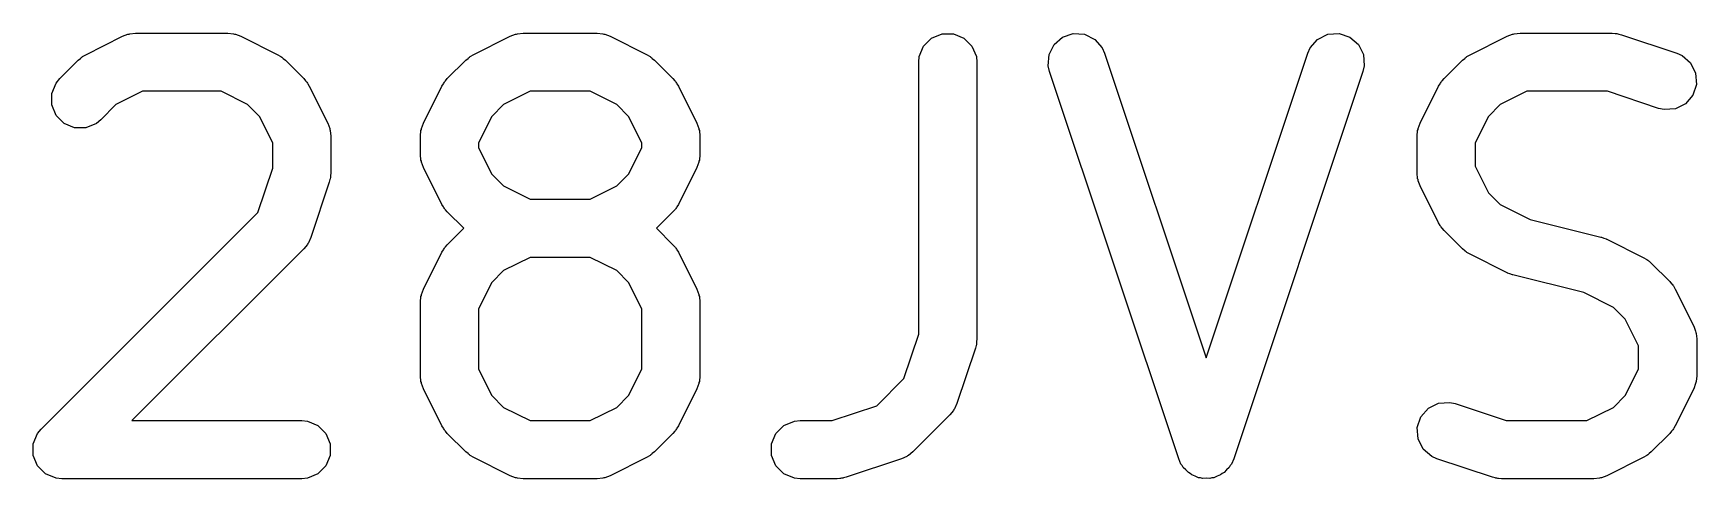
# Model space of a CAD drawing. Extents: x 0.58 to 7.69, y -5.21 to -0.56.
# Drawn here: x 4.0297 to 4.1987, y -2.2256 to -2.1803 of the extents above; entities that cross this region are included whole.
import ezdxf

# ---------------------------------------------------------------- set-up
doc = ezdxf.new("R2010")
doc.units = 0
doc.header["$MEASUREMENT"] = 0
doc.layers.add('BLACK', color=7, linetype='CONTINUOUS')

msp = doc.modelspace()

# ---------------------------------------------------------------- linework, layer by layer
at = {"layer": 'BLACK', "linetype": 'CONTINUOUS'}
for p, q in [((4.03505, -2.18249), (4.0388, -2.18062)), ((4.0388, -2.18062), (4.03934, -2.18041)), ((4.03934, -2.18041), (4.03945, -2.18041)), ((4.03945, -2.18041), (4.03954, -2.18036)), ((4.03954, -2.18036), (4.04012, -2.18031)), ((4.04012, -2.18031), (4.04949, -2.18031)), ((4.04949, -2.18031), (4.05007, -2.18036)), ((4.05007, -2.18036), (4.05017, -2.18041)), ((4.05017, -2.18041), (4.05027, -2.18041)), ((4.05027, -2.18041), (4.05081, -2.18062)), ((4.05081, -2.18062), (4.05456, -2.18249)), ((4.07442, -2.18249), (4.07817, -2.18062)), ((4.07817, -2.18062), (4.07871, -2.18041)), ((4.07871, -2.18041), (4.07882, -2.18041)), ((4.07882, -2.18041), (4.07891, -2.18036)), ((4.07891, -2.18036), (4.07949, -2.18031)), ((4.07949, -2.18031), (4.08699, -2.18031)), ((4.08699, -2.18031), (4.08757, -2.18036)), ((4.08757, -2.18036), (4.08766, -2.18041)), ((4.08766, -2.18041), (4.08777, -2.18041)), ((4.08777, -2.18041), (4.08831, -2.18062)), ((4.08831, -2.18062), (4.09206, -2.18249)), ((4.12015, -2.18162), (4.12097, -2.18081)), ((4.12097, -2.18081), (4.12203, -2.18036)), ((4.12203, -2.18036), (4.12319, -2.18036)), ((4.12319, -2.18036), (4.12425, -2.18081)), ((4.12425, -2.18081), (4.12506, -2.18162)), ((4.1334, -2.18145), (4.13427, -2.1807)), ((4.13427, -2.1807), (4.13536, -2.18033)), ((4.13536, -2.18033), (4.13651, -2.18041)), ((4.13651, -2.18041), (4.13754, -2.18093)), ((4.13754, -2.18093), (4.1383, -2.1818)), ((4.15941, -2.1818), (4.16017, -2.18093)), ((4.16017, -2.18093), (4.1612, -2.18041)), ((4.1612, -2.18041), (4.16235, -2.18033)), ((4.16235, -2.18033), (4.16344, -2.1807)), ((4.16344, -2.1807), (4.16431, -2.18145)), ((4.17566, -2.18249), (4.17941, -2.18062)), ((4.17941, -2.18062), (4.17995, -2.18041)), ((4.17995, -2.18041), (4.18005, -2.18041)), ((4.18005, -2.18041), (4.18015, -2.18036)), ((4.18015, -2.18036), (4.18073, -2.18031)), ((4.18073, -2.18031), (4.1901, -2.18031)), ((4.1901, -2.18031), (4.19039, -2.18034)), ((4.19039, -2.18034), (4.19047, -2.18033)), ((4.19047, -2.18033), (4.19057, -2.18035)), ((4.19057, -2.18035), (4.19068, -2.18036)), ((4.19068, -2.18036), (4.19075, -2.18039)), ((4.19075, -2.18039), (4.19103, -2.18046)), ((4.19103, -2.18046), (4.19666, -2.18233)), ((4.03428, -2.18305), (4.03451, -2.18286)), ((4.03451, -2.18286), (4.03456, -2.1828)), ((4.03456, -2.1828), (4.03465, -2.18275)), ((4.03465, -2.18275), (4.03473, -2.18268)), ((4.03473, -2.18268), (4.0348, -2.18265)), ((4.0348, -2.18265), (4.03505, -2.18249)), ((4.05456, -2.18249), (4.05481, -2.18265)), ((4.05481, -2.18265), (4.05488, -2.18268)), ((4.05488, -2.18268), (4.05496, -2.18275)), ((4.05496, -2.18275), (4.05505, -2.1828)), ((4.05505, -2.1828), (4.0551, -2.18286)), ((4.0551, -2.18286), (4.05533, -2.18305)), ((4.07365, -2.18305), (4.07388, -2.18286)), ((4.07388, -2.18286), (4.07393, -2.1828)), ((4.07393, -2.1828), (4.07402, -2.18275)), ((4.07402, -2.18275), (4.0741, -2.18268)), ((4.0741, -2.18268), (4.07417, -2.18265)), ((4.07417, -2.18265), (4.07442, -2.18249)), ((4.09206, -2.18249), (4.09231, -2.18265)), ((4.09231, -2.18265), (4.09238, -2.18268)), ((4.09238, -2.18268), (4.09246, -2.18275)), ((4.09246, -2.18275), (4.09255, -2.1828)), ((4.09255, -2.1828), (4.0926, -2.18286)), ((4.0926, -2.18286), (4.09283, -2.18305)), ((4.11966, -2.18326), (4.11971, -2.18268)), ((4.11971, -2.18268), (4.12015, -2.18162)), ((4.12506, -2.18162), (4.12551, -2.18268)), ((4.12551, -2.18268), (4.12556, -2.18326)), ((4.1328, -2.18363), (4.13289, -2.18248)), ((4.13289, -2.18248), (4.1334, -2.18145)), ((4.1383, -2.1818), (4.13853, -2.18233)), ((4.13853, -2.18233), (4.14886, -2.21329)), ((4.14886, -2.21329), (4.15918, -2.18233)), ((4.15918, -2.18233), (4.15941, -2.1818)), ((4.16431, -2.18145), (4.16483, -2.18248)), ((4.16483, -2.18248), (4.16491, -2.18363)), ((4.17489, -2.18305), (4.17512, -2.18286)), ((4.17512, -2.18286), (4.17517, -2.1828)), ((4.17517, -2.1828), (4.17526, -2.18275)), ((4.17526, -2.18275), (4.17534, -2.18268)), ((4.17534, -2.18268), (4.17541, -2.18265)), ((4.17541, -2.18265), (4.17566, -2.18249)), ((4.19666, -2.18233), (4.19719, -2.18257)), ((4.19719, -2.18257), (4.19806, -2.18332)), ((4.03241, -2.18492), (4.03428, -2.18305)), ((4.05533, -2.18305), (4.05721, -2.18492)), ((4.07178, -2.18492), (4.07365, -2.18305)), ((4.09283, -2.18305), (4.0947, -2.18492)), ((4.11966, -2.2109), (4.11966, -2.18326)), ((4.12556, -2.18326), (4.12556, -2.21138)), ((4.13293, -2.18419), (4.1328, -2.18363)), ((4.14606, -2.22356), (4.13293, -2.18419)), ((4.16478, -2.18419), (4.15166, -2.22356)), ((4.16491, -2.18363), (4.16478, -2.18419)), ((4.17302, -2.18492), (4.17489, -2.18305)), ((4.19806, -2.18332), (4.19857, -2.18436)), ((4.19857, -2.18436), (4.19866, -2.1855)), ((4.0316, -2.18643), (4.03204, -2.18537)), ((4.03204, -2.18537), (4.03241, -2.18492)), ((4.04082, -2.18621), (4.03812, -2.18756)), ((4.0488, -2.18621), (4.04082, -2.18621)), ((4.05149, -2.18756), (4.0488, -2.18621)), ((4.05721, -2.18492), (4.05739, -2.18515)), ((4.05739, -2.18515), (4.05745, -2.1852)), ((4.05745, -2.1852), (4.05751, -2.18529)), ((4.05751, -2.18529), (4.05757, -2.18537)), ((4.05757, -2.18537), (4.0576, -2.18544)), ((4.0576, -2.18544), (4.05776, -2.18569)), ((4.05776, -2.18569), (4.05963, -2.18944)), ((4.06935, -2.18944), (4.07122, -2.18569)), ((4.07122, -2.18569), (4.07138, -2.18544)), ((4.07138, -2.18544), (4.07141, -2.18537)), ((4.07141, -2.18537), (4.07148, -2.18529)), ((4.07148, -2.18529), (4.07153, -2.1852)), ((4.07153, -2.1852), (4.07159, -2.18515)), ((4.07159, -2.18515), (4.07178, -2.18492)), ((4.08019, -2.18621), (4.07749, -2.18756)), ((4.08629, -2.18621), (4.08019, -2.18621)), ((4.08899, -2.18756), (4.08629, -2.18621)), ((4.0947, -2.18492), (4.09489, -2.18515)), ((4.09489, -2.18515), (4.09495, -2.1852)), ((4.09495, -2.1852), (4.095, -2.18529)), ((4.095, -2.18529), (4.09507, -2.18537)), ((4.09507, -2.18537), (4.0951, -2.18544)), ((4.0951, -2.18544), (4.09525, -2.18569)), ((4.09525, -2.18569), (4.09713, -2.18944)), ((4.17059, -2.18944), (4.17246, -2.18569)), ((4.17246, -2.18569), (4.17262, -2.18544)), ((4.17262, -2.18544), (4.17265, -2.18537)), ((4.17265, -2.18537), (4.17271, -2.18529)), ((4.17271, -2.18529), (4.17277, -2.1852)), ((4.17277, -2.1852), (4.17283, -2.18515)), ((4.17283, -2.18515), (4.17302, -2.18492)), ((4.18142, -2.18621), (4.17873, -2.18756)), ((4.18962, -2.18621), (4.18142, -2.18621)), ((4.19479, -2.18794), (4.18962, -2.18621)), ((4.19866, -2.1855), (4.19829, -2.1866)), ((4.0316, -2.18759), (4.0316, -2.18643)), ((4.03204, -2.18865), (4.0316, -2.18759)), ((4.03812, -2.18756), (4.03658, -2.1891)), ((4.05269, -2.18876), (4.05149, -2.18756)), ((4.07749, -2.18756), (4.07629, -2.18876)), ((4.09019, -2.18876), (4.08899, -2.18756)), ((4.17873, -2.18756), (4.17753, -2.18876)), ((4.19536, -2.18806), (4.19479, -2.18794)), ((4.19754, -2.18747), (4.19651, -2.18798)), ((4.19829, -2.1866), (4.19754, -2.18747)), ((4.03286, -2.18947), (4.03204, -2.18865)), ((4.03392, -2.18991), (4.03286, -2.18947)), ((4.03614, -2.18947), (4.03507, -2.18991)), ((4.03658, -2.1891), (4.03614, -2.18947)), ((4.05404, -2.19146), (4.05269, -2.18876)), ((4.05963, -2.18944), (4.05984, -2.18998)), ((4.06914, -2.18998), (4.06935, -2.18944)), ((4.07629, -2.18876), (4.07494, -2.19146)), ((4.09154, -2.19146), (4.09019, -2.18876)), ((4.09713, -2.18944), (4.09734, -2.18998)), ((4.17038, -2.18998), (4.17059, -2.18944)), ((4.17753, -2.18876), (4.17618, -2.19146)), ((4.19651, -2.18798), (4.19536, -2.18806)), ((4.03507, -2.18991), (4.03392, -2.18991)), ((4.05984, -2.18998), (4.05985, -2.19009)), ((4.05985, -2.19009), (4.05989, -2.19018)), ((4.05989, -2.19018), (4.05995, -2.19076)), ((4.05995, -2.19076), (4.05995, -2.19451)), ((4.06904, -2.19076), (4.06909, -2.19018)), ((4.06904, -2.19263), (4.06904, -2.19076)), ((4.06909, -2.19018), (4.06914, -2.19009)), ((4.06914, -2.19009), (4.06914, -2.18998)), ((4.09734, -2.18998), (4.09734, -2.19009)), ((4.09734, -2.19009), (4.09738, -2.19018)), ((4.09738, -2.19018), (4.09744, -2.19076)), ((4.09744, -2.19076), (4.09744, -2.19263)), ((4.17028, -2.19076), (4.17033, -2.19018)), ((4.17028, -2.19451), (4.17028, -2.19076)), ((4.17033, -2.19018), (4.17037, -2.19009)), ((4.17037, -2.19009), (4.17038, -2.18998)), ((4.05404, -2.19403), (4.05404, -2.19146)), ((4.06909, -2.19321), (4.06904, -2.19263)), ((4.07494, -2.19146), (4.07494, -2.19194)), ((4.07494, -2.19194), (4.07629, -2.19463)), ((4.09019, -2.19463), (4.09154, -2.19194)), ((4.09154, -2.19194), (4.09154, -2.19146)), ((4.09744, -2.19263), (4.09738, -2.19321)), ((4.17618, -2.19146), (4.17618, -2.19381)), ((4.05254, -2.19854), (4.05404, -2.19403)), ((4.05995, -2.19451), (4.05992, -2.1948)), ((4.06914, -2.19331), (4.06909, -2.19321)), ((4.06914, -2.19341), (4.06914, -2.19331)), ((4.06935, -2.19395), (4.06914, -2.19341)), ((4.07122, -2.1977), (4.06935, -2.19395)), ((4.07629, -2.19463), (4.07749, -2.19583)), ((4.08899, -2.19583), (4.09019, -2.19463)), ((4.09713, -2.19395), (4.09525, -2.1977)), ((4.09734, -2.19341), (4.09713, -2.19395)), ((4.09738, -2.19321), (4.09734, -2.19331)), ((4.09734, -2.19331), (4.09734, -2.19341)), ((4.17033, -2.19509), (4.17028, -2.19451)), ((4.17618, -2.19381), (4.17753, -2.19651)), ((4.05979, -2.19544), (4.05792, -2.20107)), ((4.05986, -2.19516), (4.05979, -2.19544)), ((4.05989, -2.19509), (4.05986, -2.19516)), ((4.0599, -2.19498), (4.05989, -2.19509)), ((4.05992, -2.19488), (4.0599, -2.19498)), ((4.05992, -2.1948), (4.05992, -2.19488)), ((4.07749, -2.19583), (4.08019, -2.19718)), ((4.08629, -2.19718), (4.08899, -2.19583)), ((4.17037, -2.19518), (4.17033, -2.19509)), ((4.17038, -2.19529), (4.17037, -2.19518)), ((4.17059, -2.19583), (4.17038, -2.19529)), ((4.17246, -2.19958), (4.17059, -2.19583)), ((4.07138, -2.19795), (4.07122, -2.1977)), ((4.07141, -2.19802), (4.07138, -2.19795)), ((4.07148, -2.19811), (4.07141, -2.19802)), ((4.08019, -2.19718), (4.08629, -2.19718)), ((4.09507, -2.19802), (4.095, -2.19811)), ((4.0951, -2.19795), (4.09507, -2.19802)), ((4.09525, -2.1977), (4.0951, -2.19795)), ((4.17753, -2.19651), (4.17873, -2.19771)), ((4.17873, -2.19771), (4.18176, -2.19922)), ((4.03053, -2.22054), (4.05254, -2.19854)), ((4.07153, -2.19819), (4.07148, -2.19811)), ((4.07159, -2.19825), (4.07153, -2.19819)), ((4.07178, -2.19847), (4.07159, -2.19825)), ((4.07344, -2.20013), (4.07178, -2.19847)), ((4.0947, -2.19847), (4.09304, -2.20013)), ((4.09489, -2.19825), (4.0947, -2.19847)), ((4.09495, -2.19819), (4.09489, -2.19825)), ((4.095, -2.19811), (4.09495, -2.19819)), ((4.17262, -2.19983), (4.17246, -2.19958)), ((4.18176, -2.19922), (4.18894, -2.20102)), ((4.05792, -2.20107), (4.05768, -2.2016)), ((4.07178, -2.2018), (4.07344, -2.20013)), ((4.09304, -2.20013), (4.0947, -2.2018)), ((4.17265, -2.1999), (4.17262, -2.19983)), ((4.17271, -2.19998), (4.17265, -2.1999)), ((4.17277, -2.20007), (4.17271, -2.19998)), ((4.17283, -2.20012), (4.17277, -2.20007)), ((4.17302, -2.20035), (4.17283, -2.20012)), ((4.17489, -2.20222), (4.17302, -2.20035)), ((4.18894, -2.20102), (4.18899, -2.20103)), ((4.18899, -2.20103), (4.18901, -2.20104)), ((4.18901, -2.20104), (4.18925, -2.20113)), ((4.18925, -2.20113), (4.18949, -2.20121)), ((4.18949, -2.20121), (4.1895, -2.20123)), ((4.1895, -2.20123), (4.18955, -2.20124)), ((4.18955, -2.20124), (4.1933, -2.20312)), ((4.05721, -2.20222), (4.03975, -2.21968)), ((4.05757, -2.20177), (4.05721, -2.20222)), ((4.05761, -2.20168), (4.05757, -2.20177)), ((4.05768, -2.2016), (4.05761, -2.20168)), ((4.06935, -2.20631), (4.07122, -2.20256)), ((4.07122, -2.20256), (4.07138, -2.20231)), ((4.07138, -2.20231), (4.07141, -2.20224)), ((4.07141, -2.20224), (4.07148, -2.20216)), ((4.07148, -2.20216), (4.07153, -2.20207)), ((4.07153, -2.20207), (4.07159, -2.20202)), ((4.07159, -2.20202), (4.07178, -2.2018)), ((4.08019, -2.20309), (4.07749, -2.20443)), ((4.08629, -2.20309), (4.08019, -2.20309)), ((4.08899, -2.20443), (4.08629, -2.20309)), ((4.0947, -2.2018), (4.09489, -2.20202)), ((4.09489, -2.20202), (4.09495, -2.20207)), ((4.09495, -2.20207), (4.095, -2.20216)), ((4.095, -2.20216), (4.09507, -2.20224)), ((4.09507, -2.20224), (4.0951, -2.20231)), ((4.0951, -2.20231), (4.09525, -2.20256)), ((4.09525, -2.20256), (4.09713, -2.20631)), ((4.17512, -2.20241), (4.17489, -2.20222)), ((4.17517, -2.20247), (4.17512, -2.20241)), ((4.17526, -2.20252), (4.17517, -2.20247)), ((4.17534, -2.20259), (4.17526, -2.20252)), ((4.17541, -2.20262), (4.17534, -2.20259)), ((4.17566, -2.20277), (4.17541, -2.20262)), ((4.17941, -2.20465), (4.17566, -2.20277)), ((4.1933, -2.20312), (4.19354, -2.20327)), ((4.07749, -2.20443), (4.07629, -2.20563)), ((4.09019, -2.20563), (4.08899, -2.20443)), ((4.17945, -2.20467), (4.17941, -2.20465)), ((4.17947, -2.20468), (4.17945, -2.20467)), ((4.17971, -2.20476), (4.17947, -2.20468)), ((4.17995, -2.20486), (4.17971, -2.20476)), ((4.19354, -2.20327), (4.19362, -2.2033)), ((4.19362, -2.2033), (4.1937, -2.20337)), ((4.1937, -2.20337), (4.19379, -2.20343)), ((4.19379, -2.20343), (4.19384, -2.20348)), ((4.19384, -2.20348), (4.19406, -2.20367)), ((4.19406, -2.20367), (4.19594, -2.20554)), ((4.06914, -2.20685), (4.06935, -2.20631)), ((4.07629, -2.20563), (4.07494, -2.20833)), ((4.09154, -2.20833), (4.09019, -2.20563)), ((4.09713, -2.20631), (4.09734, -2.20685)), ((4.17997, -2.20486), (4.17995, -2.20486)), ((4.18001, -2.20487), (4.17997, -2.20486)), ((4.1872, -2.20667), (4.18001, -2.20487)), ((4.19594, -2.20554), (4.19612, -2.20577)), ((4.19612, -2.20577), (4.19618, -2.20582)), ((4.19618, -2.20582), (4.19624, -2.20591)), ((4.19624, -2.20591), (4.19631, -2.20599)), ((4.19631, -2.20599), (4.19634, -2.20606)), ((4.19634, -2.20606), (4.19649, -2.20631)), ((4.19649, -2.20631), (4.19837, -2.21006)), ((4.06904, -2.20763), (4.06909, -2.20706)), ((4.06904, -2.21513), (4.06904, -2.20763)), ((4.06909, -2.20706), (4.06914, -2.20696)), ((4.06914, -2.20696), (4.06914, -2.20685)), ((4.09734, -2.20685), (4.09734, -2.20696)), ((4.09734, -2.20696), (4.09738, -2.20706)), ((4.09738, -2.20706), (4.09744, -2.20763)), ((4.09744, -2.20763), (4.09744, -2.21513)), ((4.19023, -2.20818), (4.1872, -2.20667)), ((4.19142, -2.20938), (4.19023, -2.20818)), ((4.07494, -2.20833), (4.07494, -2.21443)), ((4.09154, -2.21443), (4.09154, -2.20833)), ((4.19277, -2.21208), (4.19142, -2.20938)), ((4.11815, -2.21541), (4.11966, -2.2109)), ((4.12556, -2.21138), (4.12553, -2.21167)), ((4.19837, -2.21006), (4.19857, -2.2106)), ((4.19857, -2.2106), (4.19858, -2.21071)), ((4.19858, -2.21071), (4.19862, -2.21081)), ((4.19862, -2.21081), (4.19868, -2.21138)), ((4.19868, -2.21138), (4.19868, -2.21513)), ((4.12541, -2.21232), (4.12354, -2.21794)), ((4.12548, -2.21203), (4.12541, -2.21232)), ((4.12551, -2.21196), (4.12548, -2.21203)), ((4.12552, -2.21185), (4.12551, -2.21196)), ((4.12554, -2.21175), (4.12552, -2.21185)), ((4.12553, -2.21167), (4.12554, -2.21175)), ((4.19277, -2.21443), (4.19277, -2.21208)), ((4.07494, -2.21443), (4.07629, -2.21713)), ((4.09019, -2.21713), (4.09154, -2.21443)), ((4.19142, -2.21713), (4.19277, -2.21443)), ((4.06909, -2.21571), (4.06904, -2.21513)), ((4.06914, -2.21581), (4.06909, -2.21571)), ((4.06914, -2.21591), (4.06914, -2.21581)), ((4.06935, -2.21645), (4.06914, -2.21591)), ((4.07122, -2.2202), (4.06935, -2.21645)), ((4.09713, -2.21645), (4.09525, -2.2202)), ((4.09734, -2.21591), (4.09713, -2.21645)), ((4.09738, -2.21571), (4.09734, -2.21581)), ((4.09734, -2.21581), (4.09734, -2.21591)), ((4.09744, -2.21513), (4.09738, -2.21571)), ((4.11539, -2.21818), (4.11815, -2.21541)), ((4.19837, -2.21645), (4.19649, -2.2202)), ((4.19857, -2.21591), (4.19837, -2.21645)), ((4.19858, -2.21581), (4.19857, -2.21591)), ((4.19862, -2.21571), (4.19858, -2.21581)), ((4.19868, -2.21513), (4.19862, -2.21571)), ((4.07629, -2.21713), (4.07749, -2.21833)), ((4.07749, -2.21833), (4.08019, -2.21968)), ((4.08629, -2.21968), (4.08899, -2.21833)), ((4.08899, -2.21833), (4.09019, -2.21713)), ((4.11088, -2.21968), (4.11539, -2.21818)), ((4.12354, -2.21794), (4.1233, -2.21847)), ((4.17142, -2.21842), (4.17245, -2.21791)), ((4.17245, -2.21791), (4.1736, -2.21783)), ((4.1736, -2.21783), (4.17416, -2.21795)), ((4.17416, -2.21795), (4.17933, -2.21968)), ((4.18753, -2.21968), (4.19023, -2.21833)), ((4.19023, -2.21833), (4.19142, -2.21713)), ((4.03975, -2.21968), (4.05699, -2.21968)), ((4.05699, -2.21968), (4.05757, -2.21973)), ((4.05757, -2.21973), (4.05863, -2.22018)), ((4.08019, -2.21968), (4.08629, -2.21968)), ((4.10597, -2.22018), (4.10704, -2.21973)), ((4.10704, -2.21973), (4.10761, -2.21968)), ((4.10761, -2.21968), (4.11088, -2.21968)), ((4.12282, -2.21909), (4.11907, -2.22284)), ((4.12319, -2.21865), (4.12282, -2.21909)), ((4.12323, -2.21855), (4.12319, -2.21865)), ((4.1233, -2.21847), (4.12323, -2.21855)), ((4.1703, -2.22039), (4.17066, -2.21929)), ((4.17066, -2.21929), (4.17142, -2.21842)), ((4.17933, -2.21968), (4.18753, -2.21968)), ((4.02972, -2.22205), (4.03017, -2.22099)), ((4.03017, -2.22099), (4.03053, -2.22054)), ((4.05863, -2.22018), (4.05945, -2.22099)), ((4.05945, -2.22099), (4.05989, -2.22205)), ((4.07138, -2.22045), (4.07122, -2.2202)), ((4.07141, -2.22052), (4.07138, -2.22045)), ((4.07148, -2.2206), (4.07141, -2.22052)), ((4.07153, -2.22069), (4.07148, -2.2206)), ((4.07159, -2.22074), (4.07153, -2.22069)), ((4.07178, -2.22097), (4.07159, -2.22074)), ((4.07365, -2.22284), (4.07178, -2.22097)), ((4.0947, -2.22097), (4.09283, -2.22284)), ((4.09489, -2.22074), (4.0947, -2.22097)), ((4.09495, -2.22069), (4.09489, -2.22074)), ((4.095, -2.2206), (4.09495, -2.22069)), ((4.09507, -2.22052), (4.095, -2.2206)), ((4.0951, -2.22045), (4.09507, -2.22052)), ((4.09525, -2.2202), (4.0951, -2.22045)), ((4.10472, -2.22205), (4.10516, -2.22099)), ((4.10516, -2.22099), (4.10597, -2.22018)), ((4.17038, -2.22154), (4.1703, -2.22039)), ((4.1709, -2.22257), (4.17038, -2.22154)), ((4.19594, -2.22097), (4.19406, -2.22284)), ((4.19612, -2.22074), (4.19594, -2.22097)), ((4.19618, -2.22069), (4.19612, -2.22074)), ((4.19624, -2.2206), (4.19618, -2.22069)), ((4.19631, -2.22052), (4.19624, -2.2206)), ((4.19634, -2.22045), (4.19631, -2.22052)), ((4.19649, -2.2202), (4.19634, -2.22045)), ((4.02972, -2.22321), (4.02972, -2.22205)), ((4.03017, -2.22427), (4.02972, -2.22321)), ((4.05989, -2.22321), (4.05945, -2.22427)), ((4.05989, -2.22205), (4.05989, -2.22321)), ((4.07388, -2.22303), (4.07365, -2.22284)), ((4.07393, -2.22309), (4.07388, -2.22303)), ((4.07402, -2.22314), (4.07393, -2.22309)), ((4.0741, -2.22321), (4.07402, -2.22314)), ((4.07417, -2.22324), (4.0741, -2.22321)), ((4.07442, -2.2234), (4.07417, -2.22324)), ((4.07817, -2.22527), (4.07442, -2.2234)), ((4.09206, -2.2234), (4.08831, -2.22527)), ((4.09231, -2.22324), (4.09206, -2.2234)), ((4.09238, -2.22321), (4.09231, -2.22324)), ((4.09246, -2.22314), (4.09238, -2.22321)), ((4.09255, -2.22309), (4.09246, -2.22314)), ((4.0926, -2.22303), (4.09255, -2.22309)), ((4.09283, -2.22284), (4.0926, -2.22303)), ((4.10472, -2.22321), (4.10472, -2.22205)), ((4.10516, -2.22427), (4.10472, -2.22321)), ((4.11845, -2.22332), (4.11792, -2.22356)), ((4.11853, -2.22325), (4.11845, -2.22332)), ((4.11863, -2.22321), (4.11853, -2.22325)), ((4.11907, -2.22284), (4.11863, -2.22321)), ((4.17177, -2.22332), (4.1709, -2.22257)), ((4.17229, -2.22356), (4.17177, -2.22332)), ((4.1933, -2.2234), (4.18955, -2.22527)), ((4.19354, -2.22324), (4.1933, -2.2234)), ((4.19362, -2.22321), (4.19354, -2.22324)), ((4.1937, -2.22314), (4.19362, -2.22321)), ((4.19379, -2.22309), (4.1937, -2.22314)), ((4.19384, -2.22303), (4.19379, -2.22309)), ((4.19406, -2.22284), (4.19384, -2.22303)), ((4.03098, -2.22509), (4.03017, -2.22427)), ((4.03204, -2.22553), (4.03098, -2.22509)), ((4.05863, -2.22509), (4.05757, -2.22553)), ((4.05945, -2.22427), (4.05863, -2.22509)), ((4.10597, -2.22509), (4.10516, -2.22427)), ((4.10704, -2.22553), (4.10597, -2.22509)), ((4.11792, -2.22356), (4.11229, -2.22543)), ((4.14629, -2.22409), (4.14606, -2.22356)), ((4.14643, -2.22425), (4.14629, -2.22409)), ((4.14652, -2.22444), (4.14643, -2.22425)), ((4.1468, -2.22468), (4.14652, -2.22444)), ((4.14705, -2.22496), (4.1468, -2.22468)), ((4.14723, -2.22506), (4.14705, -2.22496)), ((4.14739, -2.2252), (4.14723, -2.22506)), ((4.15048, -2.22506), (4.15032, -2.2252)), ((4.15067, -2.22496), (4.15048, -2.22506)), ((4.15091, -2.22468), (4.15067, -2.22496)), ((4.15119, -2.22444), (4.15091, -2.22468)), ((4.15128, -2.22425), (4.15119, -2.22444)), ((4.15142, -2.22409), (4.15128, -2.22425)), ((4.15166, -2.22356), (4.15142, -2.22409)), ((4.17792, -2.22543), (4.17229, -2.22356)), ((4.03262, -2.22558), (4.03204, -2.22553)), ((4.05699, -2.22558), (4.03262, -2.22558)), ((4.05757, -2.22553), (4.05699, -2.22558)), ((4.07871, -2.22548), (4.07817, -2.22527)), ((4.07882, -2.22549), (4.07871, -2.22548)), ((4.07891, -2.22553), (4.07882, -2.22549)), ((4.07949, -2.22558), (4.07891, -2.22553)), ((4.08699, -2.22558), (4.07949, -2.22558)), ((4.08757, -2.22553), (4.08699, -2.22558)), ((4.08766, -2.22549), (4.08757, -2.22553)), ((4.08777, -2.22548), (4.08766, -2.22549)), ((4.08831, -2.22527), (4.08777, -2.22548)), ((4.10761, -2.22558), (4.10704, -2.22553)), ((4.11136, -2.22558), (4.10761, -2.22558)), ((4.11165, -2.22555), (4.11136, -2.22558)), ((4.11173, -2.22556), (4.11165, -2.22555)), ((4.11183, -2.22554), (4.11173, -2.22556)), ((4.11194, -2.22553), (4.11183, -2.22554)), ((4.11201, -2.2255), (4.11194, -2.22553)), ((4.11229, -2.22543), (4.11201, -2.2255)), ((4.14775, -2.22531), (4.14739, -2.2252)), ((4.14808, -2.22548), (4.14775, -2.22531)), ((4.14829, -2.22549), (4.14808, -2.22548)), ((4.14849, -2.22556), (4.14829, -2.22549)), ((4.14886, -2.22553), (4.14849, -2.22556)), ((4.14923, -2.22556), (4.14886, -2.22553)), ((4.14943, -2.22549), (4.14923, -2.22556)), ((4.14964, -2.22548), (4.14943, -2.22549)), ((4.14997, -2.22531), (4.14964, -2.22548)), ((4.15032, -2.2252), (4.14997, -2.22531)), ((4.1782, -2.2255), (4.17792, -2.22543)), ((4.17828, -2.22553), (4.1782, -2.2255)), ((4.17838, -2.22554), (4.17828, -2.22553)), ((4.17848, -2.22556), (4.17838, -2.22554)), ((4.17856, -2.22555), (4.17848, -2.22556)), ((4.17885, -2.22558), (4.17856, -2.22555)), ((4.18823, -2.22558), (4.17885, -2.22558)), ((4.1888, -2.22553), (4.18823, -2.22558)), ((4.1889, -2.22549), (4.1888, -2.22553)), ((4.18901, -2.22548), (4.1889, -2.22549)), ((4.18955, -2.22527), (4.18901, -2.22548))]:
    msp.add_line(p, q, dxfattribs=at)

doc.saveas('drawing.dxf')
